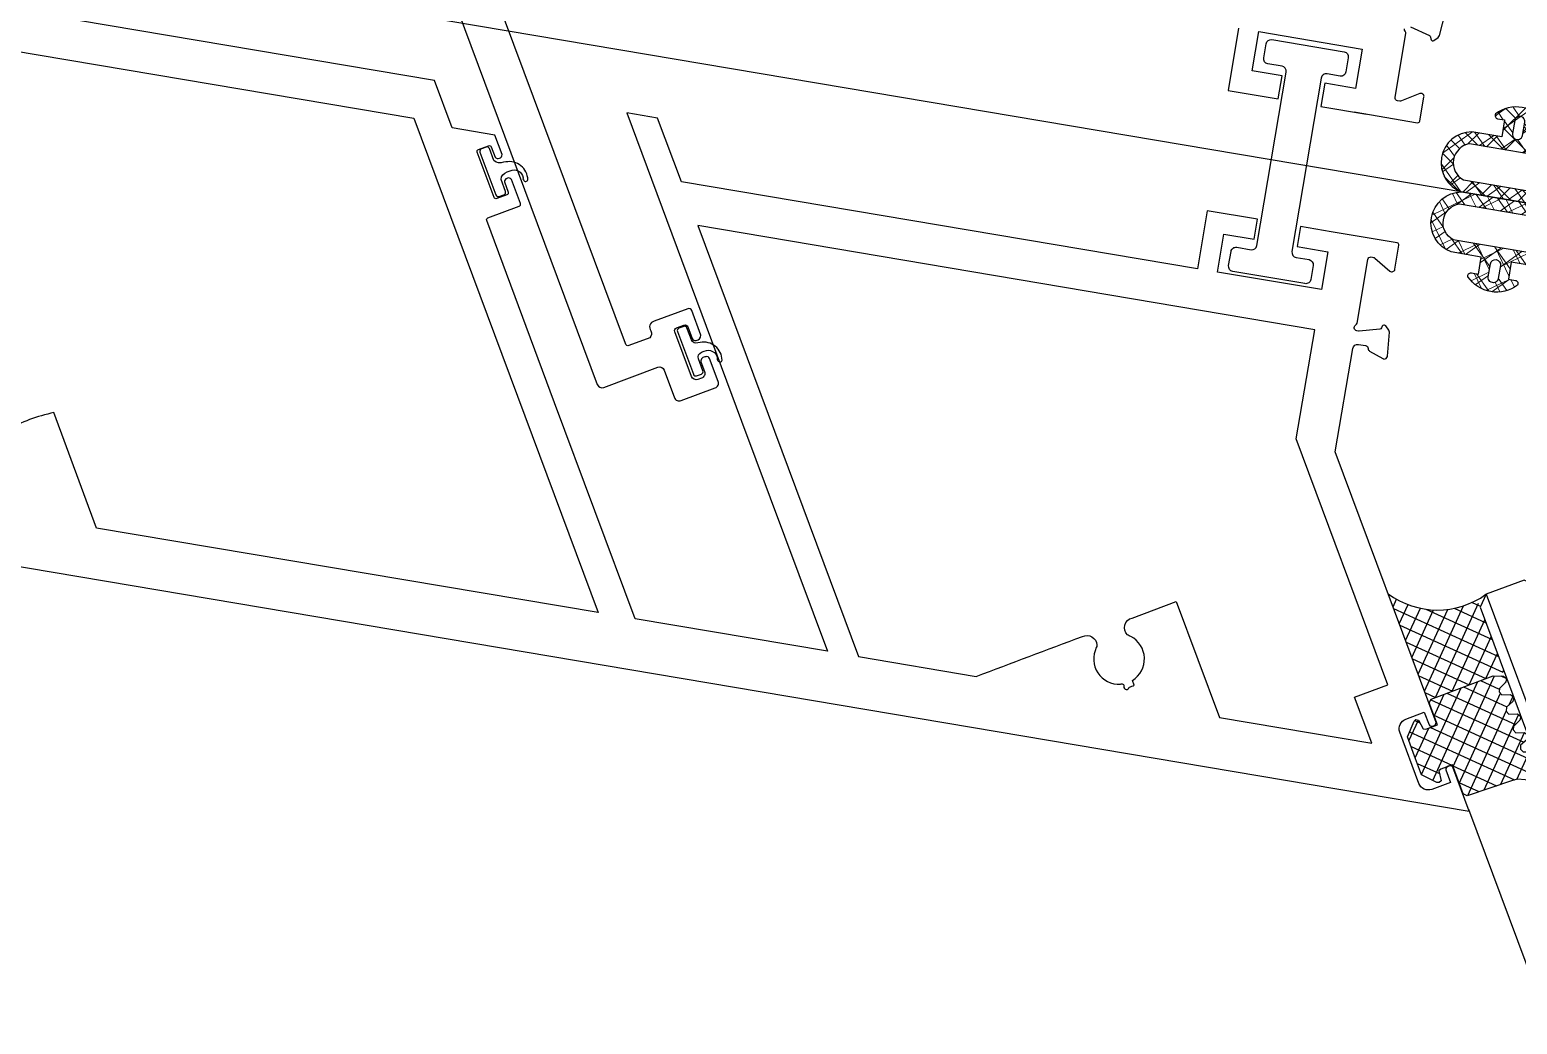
# Model space of a CAD drawing. Extents: x 12199666 to 24617114, y 1197707 to 2548648.
# Drawn here: x 12329931.2 to 12330077.7, y 1273250.5 to 1273348.4 of the extents above; entities that cross this region are included whole.
import ezdxf

# ---------------------------------------------------------------- set-up
doc = ezdxf.new("R2010")
doc.units = 0
doc.header["$LTSCALE"] = 10
doc.header["$MEASUREMENT"] = 0
doc.linetypes.add('TX-PLAN-T1-F11$0$ACAD_ISO04W100', pattern=[30, 24, -3, 0, -3])
for name, color, linetype, lineweight in [('TX-PLAN-T1-F11$0$_EDO-ALUMINIUM-SECTION', 90, 'Continuous', 30), ('TX-PLAN-T1-F11$0$Xref- ELE$0$Hatch', 9, 'Continuous', 13), ('TX-PLAN-T1-F11$0$Xref- ELE$0$Hatch @ 1 VP1', 9, 'Continuous', 13), ('TX-PLAN-T1-F11$0$Xref- ELE$0$Hatch @ 1 VPModel', 9, 'Continuous', 13)]:
    doc.layers.add(name, color=color, linetype=linetype, lineweight=lineweight)
for name, color, linetype in [('TX-PLAN-T1-F11$0$F-Alum', 4, 'Continuous'), ('TX-PLAN-T1-F11$0$F-center', 6, 'TX-PLAN-T1-F11$0$ACAD_ISO04W100'), ('TX-PLAN-T1-F11$0$F-Gaskets', 8, 'Continuous'), ('TX-PLAN-T1-F11$0$F-Glass', 5, 'Continuous'), ('TX-PLAN-T1-F11$0$F-seslants', 8, 'Continuous'), ('TX-PLAN-T1-F11$0$F_MISC', 8, 'Continuous'), ('TX-PLAN-T1-F11$0$GLAZING', 8, 'Continuous'), ('TX-PLAN-T1-F11$0$TC', 4, 'Continuous')]:
    doc.layers.add(name, color=color, linetype=linetype)

# ---------------------------------------------------------------- blocks, each defined once
blk = doc.blocks.new('*U339')
at = {"layer": 'TX-PLAN-T1-F11$0$Xref- ELE$0$Hatch @ 1 VP1'}
h = blk.add_hatch(dxfattribs=at)
h.set_pattern_fill('M_GASKET-PISA', color=256, pattern_type=2)
h.set_pattern_definition([(35.42361603529756, (-1214.761376000002, -14855.407933), (-0.8694256507828642, 1.222333439680349), []), (125.4236160352975, (-1214.761376000002, -14855.407933), (-1.222333439680349, -0.8694256507828639), [])])
edge = h.paths.add_edge_path(flags=16)
edge.add_line((-41815.07919855467, 17823.42139201995), (-41813.77919855462, 17823.42139201995))
edge.add_arc((-41813.77919855462, 17822.92139201995), 0.5, -90, 90, ccw=False)
edge.add_line((-41813.77919855462, 17822.42139201995), (-41815.07919855467, 17822.42139201995))
edge.add_arc((-41815.07919855467, 17822.92139201995), 0.5, 90, 270, ccw=False)
edge = h.paths.add_edge_path()
edge.add_line((-41813.27919855455, 17818.4213668968), (-41813.27919855462, 17821.42139201995))
edge.add_line((-41813.27919855462, 17821.42139201995), (-41814.97919855457, 17821.42139201995))
edge.add_line((-41814.97919855457, 17821.42139201995), (-41814.97919855457, 17820.72139202))
edge.add_arc((-41815.27919855458, 17820.72139201998), 0.3000000000174623, -115.05761541500061, 4.8635797611495946e-09, ccw=False)
edge.add_arc((-41813.09559109848, 17822.92139202004), 3.383607456175075, 133.070694364177, 226.9293056383509, ccw=False)
edge.add_arc((-41815.27919855466, 17825.12139202001), 0.3000000000240535, 2.084391326206969e-09, 115.0576154218833, ccw=False)
edge.add_line((-41814.97919855463, 17825.12139202002), (-41814.97919855457, 17824.42139201995))
edge.add_line((-41814.97919855457, 17824.42139201995), (-41813.27919855462, 17824.42139201995))
edge.add_line((-41813.27919855462, 17824.42139201995), (-41813.27919855468, 17827.42139201984))
edge.add_arc((-41810.27919855456, 17826.87139201984), 3.050000000114375, 10.388857815061783, 169.6111421849382, ccw=False)
edge.add_line((-41807.27919855445, 17827.42139201984), (-41807.27919855437, 17818.42139201997))
edge.add_arc((-41810.27919855451, 17818.97139202002), 3.050000000151531, 190.3888578138809, 349.6111421841629, ccw=False)
edge.add_line((-41812.07919855455, 17818.42136689683), (-41812.07919855467, 17827.42139201984))
edge.add_arc((-41810.27919855456, 17826.82523817369), 1.896153846257486, 18.324694090130095, 161.6753059098699, ccw=False)
edge.add_line((-41808.47919855445, 17827.42139201984), (-41808.47919855437, 17818.42139201996))
edge.add_arc((-41810.2791985545, 17819.01754586615), 1.896153846287313, 198.3246940877339, 341.6753059085472, ccw=False)
at = {"layer": 'TX-PLAN-T1-F11$0$Xref- ELE$0$Hatch @ 1 VPModel'}
h = blk.add_hatch(dxfattribs=at)
h.set_pattern_fill('M_GASKET-PISA', color=256, pattern_type=2)
h.set_pattern_definition([(45, (-1214.761376000002, -14855.407933), (-1.060660171779821, 1.060660171779821), []), (135, (-1214.761376000002, -14855.407933), (-1.060660171779821, -1.060660171779821), [])])
edge = h.paths.add_edge_path(flags=16)
edge.add_line((-41815.07919855467, 17823.42139201995), (-41813.77919855462, 17823.42139201995))
edge.add_arc((-41813.77919855462, 17822.92139201995), 0.5, -90, 90, ccw=False)
edge.add_line((-41813.77919855462, 17822.42139201995), (-41815.07919855467, 17822.42139201995))
edge.add_arc((-41815.07919855467, 17822.92139201995), 0.5, 90, 270, ccw=False)
edge = h.paths.add_edge_path()
edge.add_line((-41813.27919855455, 17818.4213668968), (-41813.27919855462, 17821.42139201995))
edge.add_line((-41813.27919855462, 17821.42139201995), (-41814.97919855457, 17821.42139201995))
edge.add_line((-41814.97919855457, 17821.42139201995), (-41814.97919855457, 17820.72139202))
edge.add_arc((-41815.27919855458, 17820.72139201998), 0.3000000000174623, -115.05761541500061, 4.8635797611495946e-09, ccw=False)
edge.add_arc((-41813.09559109848, 17822.92139202004), 3.383607456175075, 133.070694364177, 226.9293056383509, ccw=False)
edge.add_arc((-41815.27919855466, 17825.12139202001), 0.3000000000240535, 2.084391326206969e-09, 115.0576154218833, ccw=False)
edge.add_line((-41814.97919855463, 17825.12139202002), (-41814.97919855457, 17824.42139201995))
edge.add_line((-41814.97919855457, 17824.42139201995), (-41813.27919855462, 17824.42139201995))
edge.add_line((-41813.27919855462, 17824.42139201995), (-41813.27919855468, 17827.42139201984))
edge.add_arc((-41810.27919855456, 17826.87139201984), 3.050000000114375, 10.388857815061783, 169.6111421849382, ccw=False)
edge.add_line((-41807.27919855445, 17827.42139201984), (-41807.27919855437, 17818.42139201997))
edge.add_arc((-41810.27919855451, 17818.97139202002), 3.050000000151531, 190.3888578138809, 349.6111421841629, ccw=False)
edge.add_line((-41812.07919855455, 17818.42136689683), (-41812.07919855467, 17827.42139201984))
edge.add_arc((-41810.27919855456, 17826.82523817369), 1.896153846257486, 18.324694090130095, 161.6753059098699, ccw=False)
edge.add_line((-41808.47919855445, 17827.42139201984), (-41808.47919855437, 17818.42139201996))
edge.add_arc((-41810.2791985545, 17819.01754586615), 1.896153846287313, 198.3246940877339, 341.6753059085472, ccw=False)
blk = doc.blocks.new('TX-PLAN-T1-F11$0$Xref- ELE$0$GAE0002', base_point=(-41818.77919855453, 17822.92139201999))
at = {"color": 0, "linetype": 'ByBlock'}
for points in [[(-41813.27919855455, 17818.4213668968), (-41813.27919855462, 17821.42139201995), (-41814.97919855457, 17821.42139201995), (-41814.97919855457, 17820.72139202, -0.548945891858276), (-41815.4062573781, 17820.44962731407, -0.4340790099980792), (-41815.40625737821, 17825.39315672591, -0.5489458918577889), (-41814.97919855463, 17825.12139202002), (-41814.97919855457, 17824.42139201995), (-41813.27919855462, 17824.42139201995), (-41813.27919855468, 17827.42139201984, -0.8333333333398008), (-41807.27919855445, 17827.42139201984), (-41807.27919855437, 17818.42139201997, -0.833333333342024), (-41813.27919855468, 17818.42139202007)], [(-41812.07919855455, 17818.42136689683), (-41812.07919855467, 17827.42139201984, -0.7222222222395137), (-41808.47919855445, 17827.42139201984), (-41808.47919855437, 17818.42139201996, -0.7222222222456893), (-41812.07919855467, 17818.42139202007)]]:
    blk.add_lwpolyline(points, format="xyb", dxfattribs=at)
blk.add_lwpolyline([(-41815.07919855467, 17823.42139201995), (-41813.77919855462, 17823.42139201995, -0.9999999999999999), (-41813.77919855462, 17822.42139201995), (-41815.07919855467, 17822.42139201995, -0.9999999999999999)], format="xyb", close=True, dxfattribs=at)
at = {"layer": 'TX-PLAN-T1-F11$0$Xref- ELE$0$Hatch'}
blk.add_blockref('*U339', (0, 0), dxfattribs=at)
blk = doc.blocks.new('TX-PLAN-T1-F11$0$A$C57E61DF8')
at = {"layer": 'TX-PLAN-T1-F11$0$GLAZING'}
h = blk.add_hatch(dxfattribs=at)
h.set_pattern_fill('ANSI37', color=256, scale=10)
h.set_pattern_definition([(45, (33510.59369597723, 50850.56907076713), (-0.8838834764831844, 0.8838834764831844), []), (135, (33510.59369597723, 50850.56907076713), (-0.8838834764831844, -0.8838834764831843), [])])
h.paths.add_polyline_path([(0, -11.16902688858681), (-0.2901045945036458, -10.95144844270544), (-0.652735337644117, -10.1536608078095), (-0.9428399321477627, -10.0086085105504), (-1.305470675288234, -10.1536608078095), (-1.59557526979188, -10.95144844270544), (-1.958206012932351, -11.16902688858681), (-2.320836756065546, -10.95144844270544), (-2.610941350576468, -10.1536608078095), (-2.973572093709663, -10.0086085105504), (-3.336202836850134, -10.1536608078095), (-3.62630743135378, -10.95144844270544), (-3.988938174494251, -11.16902688858681), (-4.279042768997897, -10.95144844270544), (-5.004304255271563, -10.0086085105504), (-5.511987295663857, -10.66134384819452), (-6.164722633307974, -11.16902688858681), (-6.599879525070719, -11.16902688858681), (-6.889984119574365, -11.02397459133499), (-6.962510268203914, -10.80639614545362), (-6.309774930559797, -10.08113465917995), (-5.65703959291568, -8.703137835262169), (-5.584513444286131, -8.195454794869875), (-5.439461147034308, -3.481255134109233), (-5.149356552523386, -3.191150539598311), (-2.103258310184174, -3.191150539598311), (-2.103258310184174, -1.958206012939627), (-2.175784458813723, -1.740627567058254), (-3.191150539591035, -1.595575269799156), (-3.263676688220585, -1.377996823917783), (-3.191150539591035, -1.160418378036411), (-1.958206012932351, 0), (0, 0), (2.0307321615619, 0), (3.263676688227861, -1.160418378036411), (3.336202836850134, -1.377996823917783), (3.191150539598311, -1.595575269799156), (2.248310607443273, -1.740627567058254), (2.10325831019145, -1.958206012939627), (2.10325831019145, -3.191150539598311), (4.424095066256996, -3.191150539598311), (4.714199660767918, -3.481255134109233), (4.714199660767918, -10.0086085105504), (4.351568917634722, -10.95144844270544), (3.988938174494251, -11.16902688858681), (4.061464323123801, -11.16902688858681), (3.698833579990605, -10.95144844270544), (3.336202836850134, -10.1536608078095), (3.046098242346488, -10.0086085105504), (2.683467499206017, -10.1536608078095), (2.393362904702371, -10.95144844270544), (2.0307321615619, -11.16902688858681), (1.668101418428705, -10.95144844270544), (1.377996823917783, -10.1536608078095), (1.015366080784588, -10.0086085105504), (0.652735337644117, -10.1536608078095), (0.3626307431404712, -10.95144844270544)])
at = {"layer": 'TX-PLAN-T1-F11$0$GLAZING', "flags": 128}
blk.add_lwpolyline([(0, -11.16902688858681), (-0.2901045945036458, -10.95144844270544), (-0.652735337644117, -10.1536608078095), (-0.9428399321477627, -10.0086085105504), (-1.305470675288234, -10.1536608078095), (-1.59557526979188, -10.95144844270544), (-1.958206012932351, -11.16902688858681), (-2.320836756065546, -10.95144844270544), (-2.610941350576468, -10.1536608078095), (-2.973572093709663, -10.0086085105504), (-3.336202836850134, -10.1536608078095), (-3.62630743135378, -10.95144844270544), (-3.988938174494251, -11.16902688858681), (-4.279042768997897, -10.95144844270544), (-5.004304255271563, -10.0086085105504), (-5.511987295663857, -10.66134384819452), (-6.164722633307974, -11.16902688858681), (-6.599879525070719, -11.16902688858681), (-6.889984119574365, -11.02397459133499), (-6.962510268203914, -10.80639614545362), (-6.309774930559797, -10.08113465917995), (-5.65703959291568, -8.703137835262169), (-5.584513444286131, -8.195454794869875), (-5.439461147034308, -3.481255134109233), (-5.149356552523386, -3.191150539598311), (-2.103258310184174, -3.191150539598311), (-2.103258310184174, -1.958206012939627), (-2.175784458813723, -1.740627567058254), (-3.191150539591035, -1.595575269799156), (-3.263676688220585, -1.377996823917783), (-3.191150539591035, -1.160418378036411), (-1.958206012932351, 0), (0, 0), (2.0307321615619, 0), (3.263676688227861, -1.160418378036411), (3.336202836850134, -1.377996823917783), (3.191150539598311, -1.595575269799156), (2.248310607443273, -1.740627567058254), (2.10325831019145, -1.958206012939627), (2.10325831019145, -3.191150539598311), (4.424095066256996, -3.191150539598311), (4.714199660767918, -3.481255134109233), (4.714199660767918, -10.0086085105504), (4.351568917634722, -10.95144844270544), (3.988938174494251, -11.16902688858681), (4.061464323123801, -11.16902688858681), (3.698833579990605, -10.95144844270544), (3.336202836850134, -10.1536608078095), (3.046098242346488, -10.0086085105504), (2.683467499206017, -10.1536608078095), (2.393362904702371, -10.95144844270544), (2.0307321615619, -11.16902688858681), (1.668101418428705, -10.95144844270544), (1.377996823917783, -10.1536608078095), (1.015366080784588, -10.0086085105504), (0.652735337644117, -10.1536608078095), (0.3626307431404712, -10.95144844270544)], close=True, dxfattribs=at)
blk = doc.blocks.new('*U161')
at = {"layer": 'TX-PLAN-T1-F11$0$F-Glass'}
blk.add_lwpolyline([(-14.03999967124323, 918.7199344715276), (-14.04000000000174, 1.000000001268106), (-13.04000000000174, 1.268105620511051e-09), (-9.040000000001742, 1.988681219700084e-09), (-8.040000000001742, 1.000000001988681), (-8.039999671243232, 918.7199344722485)], dxfattribs=at)
at = {"layer": 'TX-PLAN-T1-F11$0$TC', "color": 9, "linetype": 'Continuous'}
blk.add_line((-9.040000000001742, 1.988681219700084e-09), (-9.039999671243232, 918.7199344722485), dxfattribs=at)
blk = doc.blocks.new('*U193')
at = {"layer": 'TX-PLAN-T1-F11$0$F-seslants'}
h = blk.add_hatch(dxfattribs=at)
h.set_pattern_fill('ANSI37', color=256, scale=9.999999999999995, angle=30.01599999542883)
h.set_pattern_definition([(75.01599999542881, (4991.440716315294, 60834.71968068821), (-1.207497580646402, 0.3231866221443672), []), (165.0159999954287, (4991.440716315294, 60834.71968068821), (-0.3231866221443678, -1.207497580646402), [])])
edge = h.paths.add_edge_path()
edge.add_ellipse((1467.036087786313, 29.72803618739999), major_axis=(7.256414573330562, 3.703351044024382), ratio=0.9999999999998387, start_angle=125.97270517974829, end_angle=191.3846610702238, ccw=False)
edge.add_line((1459.776560871862, 33.4252825131116), (1450.085038973717, 27.82627064462577))
edge.add_line((1450.085038973717, 27.82627064461121), (1454.098940327764, 20.87847096497717))
edge.add_line((1454.098940327764, 20.87847096499172), (1460.653472634498, 24.66517284348083))
at = {"layer": 'TX-PLAN-T1-F11$0$F-Alum'}
blk.add_line((1440.187627268955, 22.10831156701897, 0.1121451943342487), (662.3704166945536, -427.2543210180593, 0.1121451943342487), dxfattribs=at)
for points in [[(1494, 44.88236024914659), (1494, 44.88236024914659), (1494, 44.88236024916114), (1494, 44.88236024916114), (1494, 44.88236024916114), (1494, 44.88236024916114), (1494, 47.93870083382353), (1491.995576281333, 47.93870083382353), (1491.995576281333, 44.88236024914659), (1488.210649064044, 44.88236024911748), (1488.210649064044, 55.26434998805053), (1491.995576281333, 55.26434998805053), (1491.995576281333, 52.25669139168167), (1494, 52.25674300007813), (1494, 57.26422248274321), (1488.210649064044, 57.26434590900317), (1488.210649064044, 57.26434590900317), (1488.210649064044, 108.8056678024004), (1488.210649064044, 108.8056678024004), (1494, 112.150307061107), (1494, 115.2447885326255), (1465.929928969359, 99.028072259287), (1445, 86.93637789456989), (1445, 106.1279798812466), (1464.666924478952, 117.4900079243525), (1481.249208494788, 127.069969254997, -0.4142135623730994), (1481.522434007609, 126.9968404702813), (1483.167976491153, 124.1485144824692, 0.4142135623730994), (1483.441202003742, 124.0753856977972), (1485.650591934565, 125.3518003389181, 0.3710010212546213), (1485.675045555457, 125.7920225391135, 0.371001021328883), (1485.281464092201, 125.9907363959501), (1484.349946275586, 125.4525774395152, -0.4142135623730903), (1484.076720762765, 125.5257062242017), (1483.538561806316, 126.4572240408015, -0.4142135623730993), (1483.611690591089, 126.7304495536664), (1487.737888693111, 129.1142477216927, -0.4142135623730929), (1488.011114205699, 129.0411189370352), (1488.549273162382, 128.1096011203626, -0.4142135623730957), (1488.476144377608, 127.836375607556), (1487.544626560993, 127.2982166510192, 0.3247510042344253), (1487.502998812357, 126.8480725680129, 0.3247510042185825), (1487.913754403358, 126.6592805939872), (1489.670571281342, 127.6742335245799), (1489.670571281342, 131.9351814159454), (1494, 134.4363905177306), (1494, 273.9186768197251)], [(1440, 265.6072033145756), (1440, 21.99991504089849), (1444.002493310021, 24.31224614733947, 0.3603184586566609), (1444.027835587505, 24.76468959132035, 0.3483424863932431), (1443.633365467656, 24.95118220438599), (1442.474897964392, 24.2819092698337), (1441.498628415633, 25.97176775438129, -0.4142135623732078), (1441.864272338804, 27.33789531845832), (1446.521861422108, 30.02869010093855, -0.4142135623767644), (1447.887988986215, 29.6630461775494), (1448.864258535206, 27.97318769300182), (1447.705791031942, 27.30391475849319, 0.3614188195622616), (1447.677687390475, 26.86233261562302, 0.362149945380109), (1448.074918874074, 26.66497870144667), (1472.684254783671, 40.88236024914659, -0.1317235214152546), (1472.684254783671, 40.88236024914659), (1483, 40.88236024914659, -0.4142135623730951), (1483.5, 40.38236024914659), (1483.5, 39.68236024913494, -0.3595080000050208), (1483.256750599947, 39.38777684913657, 0.2637249999957617), (1483.031593499938, 39.19579954913934), (1482.518092199927, 37.78496624913532, 0.08748899999926876), (1482.5, 37.6823602491495, 0.4142139999922937), (1482.800000000047, 37.38236024914659, 0.0218199999991916), (1482.826146699954, 37.38350184913725), (1485.191682900069, 37.59045944914396, 0.1763269999977475), (1485.377668200061, 37.6771858491411), (1485.741421299987, 38.04093884913891, 0.1989119999937815), (1485.800000000047, 38.18236024913494, 0.06554300000265326), (1485.793185099959, 38.23412404913688, 0.2679490000043043), (1485.651763800066, 38.37554544914747), (1485.482703899965, 38.4208448491554, -0.2679489999930053), (1485.341282499954, 38.56226624913688), (1484.810222199885, 40.54421024913609, -0.06554300000210941), (1484.800000000047, 40.62185594913899), (1484.800000000047, 40.78194364529918, -0.0005211277992409814), (1484.800001086202, 40.78298590004852, -0.6877325381653175), (1485.323606800055, 40.98236024913786, 0.213421999999727), (1485.547213600017, 40.88236024914659), (1491.899999999907, 40.88236024914659, -0.4142139999965558), (1492.199999999953, 40.58236024914368), (1492.199999999953, 40.36143444915069, -0.1378519999943811), (1492.15607739985, 40.20515154914756), (1491.139015496708, 38.53864307532785, 0.5854977655313112), (1491.395092981402, 38.08236024915823), (1493.800000000047, 38.08236024914368, 0.414213562373095), (1494, 38.28236024915532), (1494, 44.88236024914659)], [(1490, 268.1431585114769), (1490, 135.8172538467334), (1445, 109.8197338729951), (1445, 159.9150381517538), (1455.503359522438, 165.9602894831769, 0.07461558346748136), (1453.031493918272, 170.2374879150011, 0.4853178694831812)]]:
    blk.add_lwpolyline(points, format="xyb", dxfattribs=at)
blk.add_lwpolyline([(1484.210649064044, 106.494777138214), (1445, 83.84189642302226), (1445, 83.84189642302226), (1445, 83.84189642302226), (1445, 72.08022461656947, -0.001343357152830986), (1450.620146083878, 62.40173369116383, -0.5385290685890692), (1450.034441746306, 60.86779844402918, -0.1914545974145042), (1449.760999691207, 60.8800093652826, 0.5753674053899545), (1446.596464510076, 57.93532323281397, -0.750916684608722), (1446.447855447885, 57.56744387958315, 0.9828373752659911), (1446.465679941, 57.03734539393918, 0.06139491508169652), (1446.737663720967, 56.57967846324027), (1447.165597603656, 56.82752937590703, 0.5795967532811561), (1451.412303901277, 57.71536364282656, -0.06635213383699295), (1451.517766597448, 58.07544157392113, -0.5866754733801788), (1453.223359374795, 57.89574241894297, -9.391089595755726e-07), (1455.546211909503, 53.8750372062932), (1445, 47.78225154546089), (1445, 32.57040449458873), (1449.17530019884, 34.98257005709456), (1450.926160528325, 31.95194844658545), (1473.307840737049, 44.88236024914659), (1484.210649064044, 44.88236024914659)], format="xyb", close=True, dxfattribs=at)
at = {"layer": 'TX-PLAN-T1-F11$0$F-center'}
blk.add_line((1500, -30.81192101103079), (1500, 345.6712806450087), dxfattribs=at)
at = {"layer": 'TX-PLAN-T1-F11$0$F-Gaskets'}
blk.add_lwpolyline([(1488.368828074541, 128.3202633709589), (1488.118682152359, 128.753249537127, 0.414213562373095), (1487.777184414444, 128.8446513769013), (1483.880655273329, 126.5935381732852, 0.414213562373095), (1483.789253433701, 126.2520404354), (1484.039399355883, 125.8190542692755, 0.4142135623732282), (1484.380897093797, 125.7276524295594), (1485.463319214759, 126.3529922231246, -0.3022643838061359), (1486.311394491233, 125.8844462481939), (1486.461363041541, 125.624860534881, -0.5173964972509594), (1486.001153432066, 124.248424046571, 0.2759327187054382), (1485.798608411802, 124.15903368617, 0.7886358641544985), (1485.887701272266, 123.7448428634816, 0.4573379824077483), (1487.251239906065, 126.1689198920067), (1487.177280234871, 126.384688068516, -0.3022643838040871), (1487.195004113717, 127.3534258396103), (1488.277426234679, 127.9787656331755, 0.414213562373095)], format="xyb", close=True, dxfattribs=at)
at = {"layer": 'TX-PLAN-T1-F11$0$F-seslants'}
blk.add_ellipse((1467.036087786313, 29.72803618739999), major_axis=(7.256414573330554, 3.703351044024375), ratio=0.9999999999998387, start_param=2.198233407857089, end_param=3.463782735719024, dxfattribs=at)
at = {"layer": 'TX-PLAN-T1-F11$0$F_MISC', "extrusion": (3.582137313528093e-07, -2.990597548224695e-06, 0.9999999999954641), "rotation": 359.8842813538838}
blk.add_blockref('TX-PLAN-T1-F11$0$Xref- ELE$0$GAE0002', (1488.491876679846, 28.40911504597399, 0.000440005397952135), dxfattribs=at)
at = {"layer": 'TX-PLAN-T1-F11$0$F_MISC'}
for name, p, rotation in [('TX-PLAN-T1-F11$0$A$C57E61DF8', (1444.429767708527, 28.19133230048465, 0.0001181830112269977), 30.01599997489868), ('*U161', (1456.811700079124, 31.73098348452186), 120.0159999954288)]:
    blk.add_blockref(name, p, dxfattribs=dict(at, rotation=rotation))
blk = doc.blocks.new('TX-PLAN-T1-F11$0$TY001')
at = {"layer": 'TX-PLAN-T1-F11$0$F-Alum', "flags": 128}
for points in [[(6, 44.62494049289671), (6, 44.62494049289671), (6, 38.28240872183233, 0.4142135623219491), (6.199999999953434, 38.08240872186434), (8.604907018365338, 38.08240872184979, 0.5854977655323537), (8.860984503291547, 38.53869154803397), (7.843922599917278, 40.20520002186822, -0.1378519999999419), (7.800000000046566, 40.3614829218568), (7.800000000046566, 40.58240872186434, -0.4142140000029491), (8.099999999860302, 40.8824087218527), (14.45278639998287, 40.8824087218818, 0.2134219999990182), (14.67639319994487, 40.98240872187307, -0.2134220000012545), (14.89999999990687, 41.08240872186434, -0.4142139999965558)], [(15.18977779988199, 40.5442587218713), (14.6587175000459, 38.56231472185755, -0.2679490000007903), (14.51729610003531, 38.42089332187606), (14.34823619993404, 38.37559392186813, 0.2679489999965194), (14.20681490004063, 38.2341725218721, 0.06554299999994298), (14.19999999995343, 38.18240872188471, 0.198911999996341), (14.25857870001346, 38.04098732185957), (14.62233179993927, 37.67723432186176, 0.1763269999970842), (14.80831709993072, 37.59050792186463), (17.17385330004618, 37.38355032185791, 0.0218199999991916)], [(6, 136.0925112746481), (-32.85404102434404, 113.6456511076249, 0.414213562372367), (-33.0368629861623, 112.9625873255427), (-30.20133781293407, 108.0544794398011, -0.4142135623723672), (-30.3841597745195, 107.3714156578208), (-32.87624754663557, 105.9316800661327, 0.4142135623747425), (-33.059069508221, 105.2486162841087), (-31.26550941332243, 102.1440815297537, 0.4142135623736281), (-30.58244563126937, 101.9612595681101), (-28.49585987767205, 103.1667274525971, 0.4142135623747425), (-28.38616670062765, 103.5765657218581, 0.4499788340619634), (-28.95462026074529, 103.9608115522424), (-29.85007986496203, 103.4434842423361, -0.4142135623688695), (-30.53314364701509, 103.6263062039798), (-30.72104240115732, 103.9515466097218, -0.4142135623716423), (-30.53822043957189, 104.6346103917313), (-26.4664244367741, 106.9869792339159, -0.4142135623745478), (-26.05658616754226, 106.8772860569152), (-25.66859068535268, 106.2056913537672, -0.4142135623723672), (-25.77828386216424, 105.7958530845644), (-26.84692061529495, 105.1784774105472, 0.414213562372367), (-26.95661379233934, 104.7686391413154, 0.3892172556233508), (-26.38816023222171, 104.3843933109747), (-24.12839732971042, 105.689909559529, 0.4142135623673475), (-24.01870415266603, 106.09974782879), (-25.782980784541, 109.1535948307283, 0.5479023864882148), (-26.77834252780303, 109.3200882933597, -0.297523596281059), (-27.46824976732023, 109.3207830539468), (-28.56268278509378, 111.215174744153, -0.4450276250246835), (-28.42859366070479, 111.5827852300135), (3.858975284500048, 130.2360456410388)]]:
    blk.add_lwpolyline(points, format="xyb", dxfattribs=at)
blk.add_lwpolyline([(12.23599933716469, 57.20323790282418), (6.01882355986163, 57.20323790282418), (6.01882355986163, 52.20371007098584), (8.33113906858489, 52.20371007098584), (8.33113906858489, 55.20087588035676), (12.23599933716469, 55.20087588035676), (12.23599933716469, 44.88236024916114), (8.316361026605591, 44.88236024914659), (8.316361026605591, 47.93870083382353), (6, 47.93870083383808), (6, 43.38048223422084)], dxfattribs=at)
at = {"layer": 'TX-PLAN-T1-F11$0$F-Alum', "color": 6, "flags": 128}
blk.add_lwpolyline([(8.750271532218903, 48.37128901066899), (-8.574140374781564, 48.37128901061078, 0.4142135623730951), (-9.075149190146476, 47.87229986541206), (-9.075149190146476, 46.58127311318822, -0.4142135623730951), (-9.576158005278558, 46.08228396796039), (-10.97571524651721, 46.08228396796039, -0.4142135623730951), (-11.47470439178869, 46.58329278317979), (-11.47470541135408, 53.79128246226173, -0.4142135623730951), (-10.973696596222, 54.29027160756232), (-9.559580545173958, 54.29027160756232, -0.4142135623730951), (-9.060591399902478, 53.78926279234292), (-9.06058936030604, 52.37229068749002, 0.4142135623730951), (-8.56160021503456, 51.87128187227063), (8.759955638553947, 51.87128187229973, 0.4142135623730951), (9.260964453686029, 52.37027101752756), (9.260964453686029, 53.78438706870656, -0.4142135623730951), (9.76197326905094, 54.28337621397804), (11.17894537374377, 54.28337621396349, -0.4142135623730951), (11.67793451901525, 53.78236739872955), (11.67793451901525, 46.57152166601736, -0.4142135623730951), (11.17692570365034, 46.07253252073133), (9.748251862358302, 46.07538857436157, -0.4142135623730951), (9.249262717086822, 46.57639738958096), (9.249260677490383, 47.87028019540594, 0.414213562373095)], format="xyb", close=True, dxfattribs=at)
at = {"layer": 'TX-PLAN-T1-F11$0$F-center'}
blk.add_line((0, -30.81192101103079), (0, 345.6712806450087), dxfattribs=at)
at = {"layer": 'TX-PLAN-T1-F11$0$F-Gaskets'}
blk.add_lwpolyline([(-25.80828400561586, 106.208709546132), (-26.05842992803082, 106.6416957122856, 0.414213562373095), (-26.39992766571231, 106.7330975520599), (-30.29645680682734, 104.4819843484293, 0.414213562373095), (-30.38785864645615, 104.1404866105586), (-30.13771272427402, 103.707500444405, 0.4142135623732282), (-29.79621498659253, 103.6160986047034), (-28.71379286539741, 104.2414383982687, -0.414213562373095), (-28.03079738980159, 104.0586347187636), (-27.88082883949392, 103.7990490054653, -0.5173964972509594), (-28.34103844873607, 102.4226125171699, 0.2759327187054382), (-28.54358346923254, 102.3332221567398, 0.7886358641544985), (-28.45449060853571, 101.9190313340805, 0.4573379824077483), (-27.09095197496936, 104.3431083625619), (-27.16491164593026, 104.5588765390858, -0.414213562373095), (-26.9821079664398, 105.2418720147398), (-25.89968584547751, 105.8672118083196, 0.414213562373095)], format="xyb", close=True, dxfattribs=at)
at = {"layer": 'TX-PLAN-T1-F11$0$F_MISC', "extrusion": (3.582137313528093e-07, -2.990597548224695e-06, 0.9999999999954641), "xscale": -1, "rotation": 359.8842813538839}
blk.add_blockref('TX-PLAN-T1-F11$0$Xref- ELE$0$GAE0002', (11.49183384958219, 28.36670197434236, -9.659877161339247e-05), dxfattribs=at)
blk = doc.blocks.new('TX-PLAN-T1-F11$0$A$C21521A5F')
at = {"rotation": 90}
for name, p in [('TX-PLAN-T1-F11$0$TY001', (388.7170751225203, 18260.21975712478, 0.0004146164392175001)), ('*U193', (388.7170751225203, 16760.21975712478, 0.0004146164392175001))]:
    blk.add_blockref(name, p, dxfattribs=at)
blk = doc.blocks.new('TX-PLAN-T1-F11$0$标准层幕墙0118')
at = {"color": 3}
blk.add_blockref('TX-PLAN-T1-F11$0$A$C21521A5F', (32561.28292488377, 9139.780242875713, -0.0004146164392174988), dxfattribs=at)
blk = doc.blocks.new('TX-PLAN-T1-F11')
at = {"layer": 'TX-PLAN-T1-F11$0$_EDO-ALUMINIUM-SECTION', "rotation": 350.4236156863823}
blk.add_blockref('TX-PLAN-T1-F11$0$标准层幕墙0118', (12293055.45042718, 1251790.443008234), dxfattribs=at)

msp = doc.modelspace()

# ---------------------------------------------------------------- block references
msp.add_blockref('TX-PLAN-T1-F11', (0, 0))

doc.saveas('drawing.dxf')
